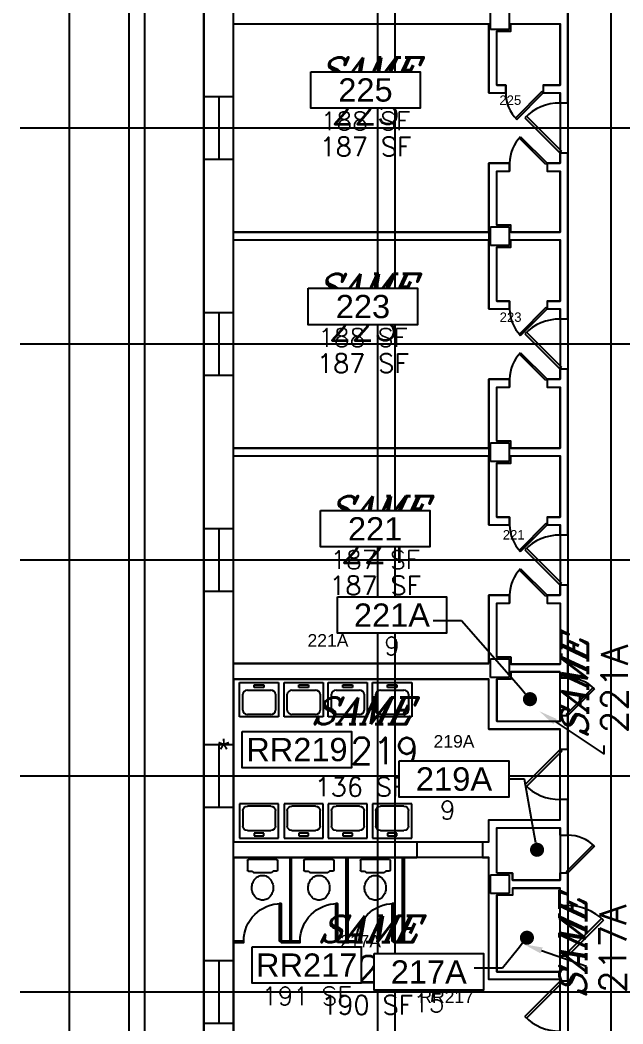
# Model space of a CAD drawing. Header units: inches. Extents: x 3065842 to 3066160, y 1245237 to 1245511.
# Drawn here: x 3065940.2 to 3065972.3, y 1245422.2 to 1245475.6 of the extents above; entities that cross this region are included whole.
import ezdxf
from ezdxf import colors
from ezdxf.entities.mleader import LeaderData, LeaderLine
from ezdxf.enums import TextEntityAlignment as Align
from ezdxf.math import Vec2, Vec3

# ---------------------------------------------------------------- set-up
doc = ezdxf.new("R2010")
doc.units = ezdxf.units.IN
doc.header["$MEASUREMENT"] = 0
doc.set_wipeout_variables(frame=1)
for name, color, linetype in [('A-ANNO-RMNO', 4, 'Continuous'), ('A-ANNO-RMNO-OLD', 4, 'Continuous'), ('A-ANNO-RMSF', 4, 'Continuous'), ('A-DOOR', 2, 'Continuous'), ('A-FLOR-TPTN', 3, 'Continuous'), ('A-GLAZ', 2, 'Continuous'), ('A-SPAC-ANOT', 7, 'Continuous'), ('A-SPAC-GROS', 6, 'Continuous'), ('A-SPAC-PPLN-AREA', 3, 'Continuous'), ('A-SPAC-RMBX', 4, 'Continuous'), ('A-SPAC-RMDR', 7, 'Continuous'), ('A-SPAC-RMNO', 4, 'Continuous'), ('A-SPAC-RMTW', 4, 'Continuous'), ('A-SPAC-WPBX', 4, 'Continuous'), ('A-WALL', 7, 'Continuous'), ('P-FIXT', 3, 'Continuous'), ('S-COLS', 5, 'Continuous'), ('S-GRID', 1, 'Continuous')]:
    doc.layers.add(name, color=color, linetype=linetype)
doc.styles.add('FAI1', font='arial.ttf')
doc.styles.add('RMTAG-OLDNUM', font='complex.shx', dxfattribs={"oblique": 25, "height": 17})
doc.styles.add('RMTAG-RMNUM', font='simplex', dxfattribs={"height": 17})
doc.styles.add('RMTAG-SQFT', font='simplex', dxfattribs={"height": 12})
doc.styles.add('ROMANS', font='romans.shx')
doc.styles.add('SIMPLEX', font='simplex')
doc.styles.get("Standard").update_dxf_attribs({"font": 'arial.ttf'})

# ---------------------------------------------------------------- blocks, each defined once
blk = doc.blocks.new('AD131')
for p, q in [((0.05833, 0.500023), (0.298978, 0.500023)), ((0.03333, -0.475023), (0.03333, 0.475023)), ((0.323978, 0.475023), (0.323978, 0.362171)), ((0.323978, 0.362171), (0.354249, 0.298611)), ((0.354249, 0.298611), (0.354249, -0.298611)), ((0.323978, -0.362171), (0.354249, -0.298611)), ((0.323978, -0.475023), (0.323978, -0.362171)), ((0.05833, -0.500023), (0.298978, -0.500023))]:
    blk.add_line(p, q)
blk.add_lwpolyline([(1.033321, -0.002131, 0.084445), (1.00948, 0.138025, 0.091522), (0.944276, 0.252035, 0.103706), (0.835094, 0.337134, 0.134256), (0.729302, 0.357313, 0.114344), (0.615596, 0.330966, 0.103706), (0.514328, 0.252035, 0.091522), (0.449124, 0.138025, 0.084445), (0.425283, -0.002131, 0.084445), (0.449124, -0.142287, 0.091522), (0.514328, -0.256296, 0.103706), (0.615596, -0.335228, 0.114344), (0.729302, -0.361575, 0.114344), (0.843008, -0.335228, 0.103706), (0.944276, -0.256296, 0.091522), (1.00948, -0.142287, 0.084445)], format="xyb", close=True)
for centre, start, end in [((0.05833, 0.475023), 90, 180), ((0.298978, 0.475023), 0, 90), ((0.05833, -0.475023), 180, 270), ((0.298978, -0.475023), 270, 0)]:
    blk.add_arc(centre, 0.025, start, end)
blk = doc.blocks.new('AE141')
for p, q in [((0.5, 0), (0.451, 0)), ((0.451, 0), (0.451, -1)), ((0.5, -1), (0.451, -1))]:
    blk.add_line(p, q)
blk.add_arc((0.5, 0), 1, 180, 270)
at = {"linetype": 'Continuous'}
for points in [[(0.451, 0), (0.451, -1), (0.451, -1, 1), (0.451, 0, 1)], [(0.5, 0, 1), (0.5, -1, 1), (0.451, -1, 1), (0.451, 0, 1)], [(0.5, 0), (0.5, 0, 1), (0.451, 0, 1), (0.451, 0)], [(0.5, 0), (0.5, -1), (0.451, -0.999), (0.451, 0)], [(0.5, 0), (0.5, -1), (0.5, -1, 1), (0.5, 0, 1)], [(0.5, -1), (0.5, -1, 1), (0.451, -1, 1), (0.451, -0.999)]]:
    blk.add_3dface(points, dxfattribs=at)
blk = doc.blocks.new('AC141')
for p, q in [((0, 0.5), (1, 0.5)), ((0, -0.5), (0, 0.5)), ((0.226581, -0.2983), (0.226581, 0.2983)), ((0.346581, 0.4183), (0.810283, 0.4183)), ((0.930283, 0.2983), (0.930283, -0.2983)), ((1, 0.5), (1, -0.5)), ((0.0753, 0.12255), (0.145017, 0.12255)), ((0.0753, -0.12255), (0.0753, 0.12255)), ((0.145017, 0.12255), (0.145017, -0.12255)), ((0.145017, -0.12255), (0.0753, -0.12255)), ((1, -0.5), (0, -0.5)), ((0.810283, -0.4183), (0.346581, -0.4183))]:
    blk.add_line(p, q)
for centre, start, end in [((0.346581, 0.2983), 90, 180), ((0.810283, 0.2983), 0, 90), ((0.346581, -0.2983), 180, 270), ((0.810283, -0.2983), 270, 0)]:
    blk.add_arc(centre, 0.12, start, end)
blk = doc.blocks.new('RMTAG3')
at = {"layer": 'A-ANNO-RMNO', "style": 'RMTAG-RMNUM'}
blk.add_attdef('ROOM#', text='', height=17, dxfattribs=at).set_placement((0, 0), align=Align.BOTTOM_CENTER)
at = {"layer": 'A-ANNO-RMNO-OLD', "style": 'RMTAG-OLDNUM', "oblique": 25}
blk.add_attdef('OLDROOM#', text='', height=17, dxfattribs=at).set_placement((0, 25.53), align=Align.BOTTOM_CENTER)
at = {"layer": 'A-ANNO-RMSF', "style": 'RMTAG-SQFT'}
blk.add_attdef('SQ-FT', text='', height=12, dxfattribs=at).set_placement((0, -19.01), align=Align.BOTTOM_CENTER)
blk = doc.blocks.new('AWI002')
blk.add_line((-0.5, -1), (0.5, -1))
blk = doc.blocks.new('ADO001')
for p, q in [((0.207106, 0.707105), (-0.499999, 0)), ((-0.465625, -0.034373), (0.240643, 0.671896)), ((-0.499999, 0), (-0.465625, -0.034373))]:
    blk.add_line(p, q)
blk.add_arc((-0.499999, 0), 0.999997, 0, 45)
blk = doc.blocks.new('ADO101')
for p, q in [((0.465624, -0.034373), (-0.240645, 0.671896)), ((-0.207108, 0.707105), (0.499997, 0)), ((0.499997, 0), (0.465624, -0.034373))]:
    blk.add_line(p, q)
blk.add_arc((0.499997, 0), 0.999997, 135, 180)
blk = doc.blocks.new('FMGRM1')
at = {"style": 'FAI1'}
for tag, p in [('DATA1', (0, -0.2836)), ('DATA2', (0, -0.443)), ('DATA3', (0, -0.6024)), ('DATA4', (0, -0.7618)), ('DATA5', (0, -0.9213))]:
    blk.add_attdef(tag, text='', height=0.1172, dxfattribs=at).set_placement(p, align=Align.CENTER)
at = {"layer": 'A-SPAC-RMDR', "style": 'FAI1'}
blk.add_attdef('RMDOOR', text='', height=0.08, dxfattribs=at).set_placement((0, 0.2569), align=Align.MIDDLE)
at = {"layer": 'A-SPAC-RMNO', "style": 'FAI1'}
blk.add_attdef('RMNUMB', text='', height=0.16, dxfattribs=at).set_placement((0, 0), align=Align.MIDDLE)
at = {"linetype": 'Continuous'}
blk.add_wipeout([(-0.375, -0.125), (0.375, -0.125), (0.375, 0.125), (-0.375, 0.125)], dxfattribs=at).dxf.layer = 'A-SPAC-WPBX'
at = {"layer": 'A-SPAC-RMBX', "linetype": 'Continuous'}
blk.add_lwpolyline([(-0.375, 0.125), (0.375, 0.125), (0.375, -0.125), (-0.375, -0.125)], close=True, dxfattribs=at)
blk = doc.blocks.new('_Dot')
at = {"color": 0, "linetype": 'ByBlock', "lineweight": -2}
blk.add_line((-0.5, 0), (-1, 0), dxfattribs=at)
at = {"color": 0, "linetype": 'ByBlock', "const_width": 0.5}
blk.add_lwpolyline([(-0.25, 0, 1), (0.25, 0, 1)], format="xyb", close=True, dxfattribs=at)
blk = doc.blocks.new('SEECHART')
blk.add_text('*', height=0.15).set_placement((0, 0), align=Align.MIDDLE_CENTER)
blk = doc.blocks.new('S-340-02-DWG-BAS', base_point=(0, 0, -24))
at = {"layer": 'A-ANNO-RMNO'}
for p, q in [((1164.25, 1938.45), (1195.6, 1917.73)), ((1195.6, 1917.73), (1195.6, 1923.17)), ((1155.67, 1792.22), (1184.36, 1782.21))]:
    blk.add_line(p, q, dxfattribs=at)
for points in [[(1163.15, 1936.78), (1165.35, 1940.11), (1154.24, 1945.06)], [(1155.02, 1790.33), (1156.33, 1794.11), (1144.35, 1796.18)]]:
    blk.add_solid(points, dxfattribs=at)
at = {"layer": 'A-FLOR-TPTN'}
for p, q in [((1030.91, 1851.23), (1031.91, 1851.23)), ((1030.91, 1798.23), (1030.91, 1851.23)), ((1031.91, 1851.23), (1031.91, 1798.23)), ((1025.41, 1797.23), (1025.41, 1798.23)), ((1025.41, 1798.23), (1030.91, 1798.23)), ((1037.41, 1797.23), (1025.41, 1797.23)), ((1037.41, 1798.23), (1031.91, 1798.23)), ((1037.41, 1797.23), (1037.41, 1798.23))]:
    blk.add_line(p, q, dxfattribs=at)
for points in [[(994.91, 1851.23), (994.91, 1798.23), (989.41, 1798.23), (989.41, 1797.23), (1001.41, 1797.23), (1001.41, 1798.23), (995.91, 1798.23), (995.91, 1851.23), (994.91, 1851.23)], [(1066.91, 1851.23), (1067.91, 1851.23), (1067.91, 1797.23), (1061.41, 1797.23), (1061.41, 1798.23), (1066.91, 1798.23), (1066.91, 1851.23)], [(959.41, 1797.23), (965.41, 1797.23), (965.41, 1798.23), (959.41, 1798.23)]]:
    blk.add_lwpolyline(points, dxfattribs=at)
at = {"layer": 'A-GLAZ'}
for p, q in [((940, 2297.63), (940, 2337.63)), ((959, 2297.63), (959, 2337.63)), ((940, 2159.63), (940, 2199.63)), ((959, 2159.63), (959, 2199.63)), ((940, 2021.63), (940, 2061.63)), ((959, 2021.63), (959, 2061.63)), ((940, 1883.63), (940, 1923.63)), ((959, 1883.63), (959, 1923.63)), ((940, 1745.63), (940, 1785.63)), ((959, 1745.63), (959, 1785.63))]:
    blk.add_line(p, q, dxfattribs=at)
at = {"layer": 'A-SPAC-PPLN-AREA'}
for points in [[(1177, 2612.63), (1172.5, 2612.63), (1172.5, 870.63), (1227.5, 870.63), (1227.5, 2612.63), (1223, 2612.63)], [(959, 2384.13), (1122, 2384.13), (1122, 2340.13), (1132.75, 2340.13), (1132.75, 2345.13), (1127, 2345.13), (1127, 2379.63), (1136, 2379.63), (1136, 2384.13), (1167.5, 2384.13), (1167.5, 2345.13), (1156.75, 2345.13), (1156.75, 2340.13), (1167.5, 2340.13), (1167.5, 2295.13), (1159.25, 2295.13), (1159.25, 2290.13), (1167.5, 2290.13), (1167.5, 2251.13), (1136, 2251.13), (1136, 2255.63), (1127, 2255.63), (1127, 2290.13), (1135.25, 2290.13), (1135.25, 2295.13), (1122, 2295.13), (1122, 2251.13), (959, 2251.13)], [(959, 2246.13), (1122, 2246.13), (1122, 2202.13), (1135.25, 2202.13), (1135.25, 2207.13), (1127, 2207.13), (1127, 2241.63), (1136, 2241.63), (1136, 2246.13), (1167.5, 2246.13), (1167.5, 2207.13), (1159.25, 2207.13), (1159.25, 2202.13), (1167.5, 2202.13), (1167.5, 2157.13), (1159.25, 2157.13), (1159.25, 2152.13), (1167.5, 2152.13), (1167.5, 2113.13), (1136, 2113.13), (1136, 2117.63), (1127, 2117.63), (1127, 2152.13), (1135.25, 2152.13), (1135.25, 2157.13), (1122, 2157.13), (1122, 2113.13), (959, 2113.13)], [(1122, 1975.63), (959, 1975.63), (959, 2108.13), (1122, 2108.13), (1122, 2064.13), (1135.25, 2064.13), (1135.25, 2069.13), (1127, 2069.13), (1127, 2103.63), (1136, 2103.63), (1136, 2108.13), (1167.5, 2108.13), (1167.5, 2069.13), (1159.25, 2069.13), (1159.25, 2064.13), (1167.5, 2064.13), (1167.5, 2019.13), (1159.25, 2019.13), (1159.25, 2014.13), (1167.5, 2014.13), (1167.5, 1975.13), (1136, 1975.13), (1136, 1979.63), (1127, 1979.63), (1127, 2014.13), (1135.25, 2014.13), (1135.25, 2019.13), (1122, 2019.13)], [(1167.5, 1970.13), (1136, 1970.13), (1136, 1965.63), (1127, 1965.63), (1127, 1938.63), (1167.5, 1938.63)], [(1118, 1861.63), (1122, 1861.63), (1122, 1875.63), (1167.5, 1875.63), (1167.5, 1933.63), (1122, 1933.63), (1122, 1965.63), (959, 1965.63), (959, 1861.63), (1076, 1861.63)], [(1127, 1841.63), (1127, 1870.63), (1167.5, 1870.63), (1167.5, 1837.13), (1137, 1837.13), (1137, 1841.63), (1127, 1841.63)], [(1076, 1851.63), (959, 1851.63), (959, 1685.63), (1101.5, 1685.63), (1101.5, 1739.63), (1167.5, 1739.63), (1167.5, 1773.63), (1122, 1773.63), (1122, 1851.63), (1118, 1851.63)], [(1167.5, 1778.63), (1167.5, 1832.13), (1137, 1832.13), (1137, 1827.63), (1127, 1827.63), (1127, 1778.63)]]:
    blk.add_lwpolyline(points, close=True, dxfattribs=at)
at = {"layer": 'A-WALL'}
for p, q in [((940, 867.63), (940, 2680.63)), ((959, 870.63), (959, 2661.63)), ((1172.5, 2333.63), (1172.5, 2439.63)), ((959, 2384.13), (1122, 2384.13)), ((1122, 2384.13), (1122, 2379.63)), ((1122, 2340.13), (1122, 2384.13)), ((1127, 2345.13), (1127, 2379.63)), ((1127, 2379.63), (1136, 2379.63)), ((1136, 2384.13), (1167.5, 2384.13)), ((1136, 2379.63), (1136, 2384.13)), ((1167.5, 2345.13), (1167.5, 2384.13)), ((1127, 2345.13), (1132.75, 2345.13)), ((1132.75, 2345.13), (1132.75, 2340.13)), ((1156.75, 2345.13), (1156.75, 2340.13)), ((1156.75, 2345.13), (1167.5, 2345.13)), ((959, 2337.63), (940, 2337.63)), ((1122, 2340.13), (1132.75, 2340.13)), ((1156.75, 2340.13), (1167.5, 2340.13)), ((1167.5, 2333.63), (1167.5, 2340.13)), ((1172.5, 2333.63), (1167.5, 2333.63)), ((959, 2297.63), (940, 2297.63)), ((1172.5, 2301.63), (1167.5, 2301.63)), ((1167.5, 2295.13), (1167.5, 2301.63)), ((1172.5, 2195.63), (1172.5, 2301.63)), ((1122, 2251.13), (1122, 2295.13)), ((1122, 2295.13), (1135.25, 2295.13)), ((1127, 2255.63), (1127, 2290.13)), ((1127, 2290.13), (1135.25, 2290.13)), ((1135.25, 2295.13), (1135.25, 2290.13)), ((1159.25, 2295.13), (1159.25, 2290.13)), ((1159.25, 2295.13), (1167.5, 2295.13)), ((1159.25, 2290.13), (1167.5, 2290.13)), ((1167.5, 2251.13), (1167.5, 2290.13)), ((959, 2251.13), (1122, 2251.13)), ((1122, 2255.63), (1122, 2241.63)), ((1136, 2255.63), (1127, 2255.63)), ((1136, 2251.13), (1136, 2255.63)), ((1136, 2251.13), (1167.5, 2251.13)), ((959, 2246.13), (1122, 2246.13)), ((1122, 2202.13), (1122, 2246.13)), ((1136, 2246.13), (1167.5, 2246.13)), ((1136, 2241.63), (1136, 2246.13)), ((1167.5, 2207.13), (1167.5, 2246.13)), ((1127, 2207.13), (1127, 2241.63)), ((1127, 2241.63), (1136, 2241.63)), ((1127, 2207.13), (1135.25, 2207.13)), ((1135.25, 2207.13), (1135.25, 2202.13)), ((1159.25, 2207.13), (1159.25, 2202.13)), ((1159.25, 2207.13), (1167.5, 2207.13)), ((1122, 2202.13), (1135.25, 2202.13)), ((1159.25, 2202.13), (1167.5, 2202.13)), ((1167.5, 2195.63), (1167.5, 2202.13)), ((959, 2199.63), (940, 2199.63)), ((1172.5, 2195.63), (1167.5, 2195.63)), ((1172.5, 2163.63), (1167.5, 2163.63)), ((1167.5, 2157.13), (1167.5, 2163.63)), ((1172.5, 2057.63), (1172.5, 2163.63)), ((959, 2159.63), (940, 2159.63)), ((1122, 2113.13), (1122, 2157.13)), ((1122, 2157.13), (1135.25, 2157.13)), ((1135.25, 2157.13), (1135.25, 2152.13)), ((1159.25, 2157.13), (1159.25, 2152.13)), ((1159.25, 2157.13), (1167.5, 2157.13)), ((1127, 2117.63), (1127, 2152.13)), ((1127, 2152.13), (1135.25, 2152.13)), ((1159.25, 2152.13), (1167.5, 2152.13)), ((1167.5, 2113.13), (1167.5, 2152.13)), ((1122, 2117.63), (1122, 2103.63)), ((1136, 2117.63), (1127, 2117.63)), ((1136, 2113.13), (1136, 2117.63)), ((959, 2113.13), (1122, 2113.13)), ((1136, 2113.13), (1167.5, 2113.13)), ((959, 2108.13), (1122, 2108.13)), ((1122, 2064.13), (1122, 2108.13)), ((1127, 2069.13), (1127, 2103.63)), ((1127, 2103.63), (1136, 2103.63)), ((1136, 2108.13), (1167.5, 2108.13)), ((1136, 2103.63), (1136, 2108.13)), ((1167.5, 2069.13), (1167.5, 2108.13)), ((1127, 2069.13), (1135.25, 2069.13)), ((1135.25, 2069.13), (1135.25, 2064.13)), ((1159.25, 2069.13), (1159.25, 2064.13)), ((1159.25, 2069.13), (1167.5, 2069.13)), ((959, 2061.63), (940, 2061.63)), ((1122, 2064.13), (1135.25, 2064.13)), ((1159.25, 2064.13), (1167.5, 2064.13)), ((1167.5, 2057.63), (1167.5, 2064.13)), ((1172.5, 2057.63), (1167.5, 2057.63)), ((959, 2021.63), (940, 2021.63)), ((1172.5, 2025.63), (1167.5, 2025.63)), ((1167.5, 2019.13), (1167.5, 2025.63)), ((1172.5, 1966.38), (1172.5, 2025.63)), ((1122, 2019.13), (1135.25, 2019.13)), ((1122, 1975.63), (1122, 2019.13)), ((1127, 2014.13), (1135.25, 2014.13)), ((1127, 1979.63), (1127, 2014.13)), ((1135.25, 2019.13), (1135.25, 2014.13)), ((1159.25, 2019.13), (1159.25, 2014.13)), ((1159.25, 2019.13), (1167.5, 2019.13)), ((1159.25, 2014.13), (1167.5, 2014.13)), ((1167.5, 2014.13), (1167.5, 1975.13)), ((959, 1975.63), (1122, 1975.63)), ((1122, 1975.63), (1122, 1979.63)), ((1127, 1979.63), (1136, 1979.63)), ((1136, 1979.63), (1136, 1975.13)), ((1136, 1975.13), (1167.5, 1975.13)), ((1136, 1970.13), (1167.5, 1970.13)), ((1136, 1970.13), (1136, 1965.63)), ((1167.5, 1966.38), (1167.5, 1970.13)), ((959, 1965.63), (1122, 1965.63)), ((1122, 1933.63), (1122, 1965.63)), ((1136, 1965.63), (1127, 1965.63)), ((1127, 1938.63), (1127, 1965.63)), ((1167.5, 1966.38), (1172.5, 1966.38)), ((1127, 1938.63), (1167.5, 1938.63)), ((1167.5, 1938.63), (1167.5, 1942.38)), ((1167.5, 1942.38), (1172.5, 1942.38)), ((1172.5, 1920.63), (1172.5, 1942.38)), ((1122, 1933.63), (1167.5, 1933.63)), ((1167.5, 1920.63), (1167.5, 1933.63)), ((959, 1923.63), (940, 1923.63)), ((1172.5, 1920.63), (1167.5, 1920.63)), ((1167.5, 1875.63), (1167.5, 1888.63)), ((1172.5, 1888.63), (1167.5, 1888.63)), ((1172.5, 1865.88), (1172.5, 1888.63)), ((959, 1883.63), (940, 1883.63)), ((1122, 1875.63), (1167.5, 1875.63)), ((1122, 1861.63), (1122, 1875.63)), ((1127, 1870.63), (1167.5, 1870.63)), ((1127, 1841.63), (1127, 1870.63)), ((1167.5, 1865.88), (1167.5, 1870.63)), ((959, 1861.63), (1076, 1861.63)), ((1076, 1861.63), (1076, 1851.63)), ((1118, 1861.63), (1118, 1851.63)), ((1118, 1861.63), (1122, 1861.63)), ((1167.5, 1865.88), (1172.5, 1865.88)), ((959, 1851.63), (1076, 1851.63)), ((1118, 1851.63), (1122, 1851.63)), ((1122, 1773.63), (1122, 1851.63)), ((1127, 1841.63), (1137, 1841.63)), ((1137, 1841.63), (1137, 1837.13)), ((1167.5, 1837.13), (1167.5, 1841.88)), ((1167.5, 1841.88), (1172.5, 1841.88)), ((1172.5, 1820.88), (1172.5, 1841.88)), ((1137, 1837.13), (1167.5, 1837.13)), ((1137, 1832.13), (1137, 1827.63)), ((1137, 1832.13), (1167.5, 1832.13)), ((1167.5, 1820.88), (1167.5, 1832.13)), ((1137, 1827.63), (1127, 1827.63)), ((1127, 1778.63), (1127, 1827.63)), ((1167.5, 1820.88), (1172.5, 1820.88)), ((959, 1785.63), (940, 1785.63)), ((1167.5, 1778.63), (1167.5, 1788.88)), ((1167.5, 1788.88), (1172.5, 1788.88)), ((1172.5, 1772.63), (1172.5, 1788.88)), ((1167.5, 1778.63), (1127, 1778.63)), ((1167.5, 1773.63), (1122, 1773.63)), ((1167.5, 1772.63), (1167.5, 1773.63)), ((1172.5, 1772.63), (1167.5, 1772.63)), ((959, 1745.63), (940, 1745.63))]:
    blk.add_line(p, q, dxfattribs=at)
at = {"layer": 'S-COLS'}
for p, q in [((1123, 2380.63), (1123, 2392.63)), ((1135, 2392.63), (1135, 2380.63)), ((1135, 2380.63), (1123, 2380.63)), ((1123, 2254.63), (1135, 2254.63)), ((1123, 2242.63), (1123, 2254.63)), ((1135, 2254.63), (1135, 2242.63)), ((1135, 2242.63), (1123, 2242.63)), ((1123, 2116.63), (1135, 2116.63)), ((1123, 2104.63), (1123, 2116.63)), ((1135, 2116.63), (1135, 2104.63)), ((1135, 2104.63), (1123, 2104.63)), ((1123, 1978.63), (1135, 1978.63)), ((1123, 1966.63), (1123, 1978.63)), ((1135, 1978.63), (1135, 1966.63)), ((1135, 1966.63), (1123, 1966.63)), ((1123, 1840.63), (1135, 1840.63)), ((1123, 1828.63), (1123, 1840.63)), ((1135, 1840.63), (1135, 1828.63)), ((1135, 1828.63), (1123, 1828.63))]:
    blk.add_line(p, q, dxfattribs=at)
at = {"layer": 'S-GRID'}
for p, q in [((854, 2788.63), (854, 313.23)), ((892, 2788.63), (892, 313.23)), ((902, 2788.63), (902, 313.23)), ((940, 2788.63), (940, 313.23)), ((1051, 376.63), (1051, 2788.63)), ((1200, 2788.63), (1200, 313.23)), ((1062, 2680.63), (1062, 313.23)), ((1583.82, 2317.63), (822.6, 2317.63)), ((1583.82, 2179.63), (822.6, 2179.63)), ((1583.82, 2041.63), (822.6, 2041.63)), ((1583.82, 1903.63), (822.6, 1903.63)), ((1583.82, 1765.63), (822.6, 1765.63))]:
    blk.add_line(p, q, dxfattribs=at)
at = {"layer": 'A-ANNO-RMNO'}
for p, values in [((1043.2, 2315.13), {'OLDROOM#': 'SAME', 'ROOM#': '225', 'SQ-FT': '187 SF'}), ((1041.57, 2176.77), {'OLDROOM#': 'SAME', 'ROOM#': '223', 'SQ-FT': '187 SF'}), ((1049.35, 2034.85), {'OLDROOM#': 'SAME', 'ROOM#': '221', 'SQ-FT': '187 SF'}), ((1040.01, 1906.15), {'OLDROOM#': 'SAME', 'ROOM#': 'RR219', 'SQ-FT': '136 SF'}), ((1044.27, 1766.8), {'OLDROOM#': 'SAME', 'ROOM#': 'RR217', 'SQ-FT': '190 SF'})]:
    blk.add_blockref('RMTAG3', p, dxfattribs=at).add_auto_attribs(values)
at = {"layer": 'A-ANNO-RMNO', "rotation": 90}
for p, values in [((1215.81, 1959.37), {'OLDROOM#': 'SAME', 'ROOM#': '221A', 'SQ-FT': '8 SF'}), ((1214.71, 1793.35), {'OLDROOM#': 'SAME', 'ROOM#': '217A', 'SQ-FT': '24 SF'})]:
    blk.add_blockref('RMTAG3', p, dxfattribs=at).add_auto_attribs(values)
at = {"layer": 'A-DOOR', "zscale": 80}
for name, p, xscale, yscale, rotation in [('ADO001', (1144.75, 2340.13), 24, 24, 180), ('ADO001', (1167.5, 2317.63), 32, 32, 90.00000000000006), ('ADO001', (1147.25, 2202.13), 24, 24, 180), ('ADO001', (1167.5, 2179.63), 32, 32, 90.00000000000006), ('ADO001', (1147.25, 2064.13), 24, 24, 180), ('ADO001', (1167.5, 2041.63), 32, 32, 90.00000000000006), ('ADO101', (1172.5, 1954.38), 24, 24, 270), ('ADO101', (1167.5, 1904.63), 32, 32, 89.99999999999999), ('ADO101', (1172.5, 1853.88), 24, 24, 270), ('ADO101', (1172.5, 1804.88), 32, 32, 270), ('ADO101', (1167.5, 1756.63), 32, 32, 89.99999999999999)]:
    blk.add_blockref(name, p, dxfattribs=dict(at, xscale=xscale, yscale=yscale, rotation=rotation))
at = {"layer": 'A-DOOR', "xscale": 24, "yscale": 24, "zscale": 80}
for p in [(1147.25, 2295.13), (1147.25, 2157.13), (1147.25, 2019.13)]:
    blk.add_blockref('ADO101', p, dxfattribs=at)
at = {"layer": 'A-FLOR-TPTN', "xscale": -24, "yscale": 24, "zscale": 60, "rotation": 180.000002}
for p in [(977.41, 1798.23), (1013.41, 1798.23), (1049.41, 1798.23)]:
    blk.add_blockref('AE141', p, dxfattribs=at)
at = {"layer": 'A-GLAZ', "xscale": -40, "yscale": 9.5, "zscale": 36, "rotation": 90.00000000000006}
for p in [(940, 2317.63), (940, 2179.63), (940, 2041.63), (940, 1903.63), (940, 1765.63)]:
    blk.add_blockref('AWI002', p, dxfattribs=at)
at = {"layer": 'A-SPAC-ANOT', "xscale": 93.5, "yscale": 93.5, "zscale": 93.5}
blk.add_blockref('SEECHART', (952.66, 1920.59), dxfattribs=at)
at = {"layer": 'P-FIXT'}
for name, p, xscale, yscale, zscale, rotation in [('AC141', (975.23, 1963.51), 22, 25, 9, 270), ('AC141', (1003.72, 1963.51), 22, 25, 9, 270), ('AC141', (1031.87, 1963.51), 22, 25, 9, 270), ('AC141', (1060.25, 1963.51), 22, 25, 9, 270), ('AC141', (975.23, 1863.9), -22, 25, 9, 270), ('AC141', (1003.72, 1863.9), -22, 25, 9, 270), ('AC141', (1031.87, 1863.9), -22, 25, 9, 270), ('AC141', (1060.25, 1863.9), -22, 25, 9, 270), ('AD131', (977.41, 1851.23), -26, 19, 12, 90.00000200000004), ('AD131', (1013.41, 1851.23), -26, 19, 12, 90.00000200000004), ('AD131', (1049.41, 1851.23), -26, 19, 12, 90.00000200000004)]:
    blk.add_blockref(name, p, dxfattribs=dict(at, xscale=xscale, yscale=yscale, zscale=zscale, rotation=rotation))
at = {"layer": 'A-SPAC-RMTW'}
ml = blk.add_multileader_mtext('Standard', dxfattribs=at)
ml.set_content('', color=256, style='SIMPLEX')
ml.set_leader_properties()
ml.set_arrow_properties(name='DOT')
ml.build(insert=Vec2(0, 0))
ml.multileader.update_dxf_attribs({"text_left_attachment_type": 2, "text_right_attachment_type": 2, "dogleg_length": 0.0938, "arrow_head_size": 9, "scale": 192})
ctx = ml.context
ctx.base_point, ctx.scale, ctx.char_height, ctx.arrow_head_size, ctx.landing_gap_size, ctx.plane_origin = Vec3(1114.78, 1901.57), 192, 18, 9, 6, Vec3(1152.76, 1856.54)
ctx.left_attachment, ctx.right_attachment, ctx.text_align_type = 2, 2, 2
notes = []
notes.append((ctx, [(0, (1, 1, 0), (1144.78, 1901.57), (-1, 0), 18, [(0, [(1152.76, 1856.54)], 0, [])])]))
ctx.mtext.insert, ctx.mtext.alignment, ctx.mtext.flow_direction = Vec3(1120.78, 1910.57), 3, 5
for ctx, leaders in notes:
    for number, flags, end, landing, length, lines in leaders:
        leader = LeaderData()
        leader.index, (leader.has_last_leader_line, leader.has_dogleg_vector, leader.attachment_direction) = number, flags
        leader.last_leader_point, leader.dogleg_vector, leader.dogleg_length = Vec3(end), Vec3(landing), length
        for number, points, colour, breaks in lines:
            line = LeaderLine()
            line.index, line.vertices, line.color, line.breaks = number, Vec3.list(points), colors.encode_raw_color(colour), breaks
            leader.lines.append(line)
        ctx.leaders.append(leader)
ref = blk.add_blockref('FMGRM1', (1043.2, 2341.99), dxfattribs=dict(at, xscale=93, yscale=93, zscale=93))
ref.add_attrib('RMNUMB', '225', dxfattribs={"layer": 'A-SPAC-RMNO', "height": 14.88, "style": 'FAI1'}).set_placement((1043.2, 2341.99), align=Align.MIDDLE)
ref.add_attrib('RMDOOR', '225', dxfattribs={"layer": 'A-SPAC-RMDR', "height": 5.995, "style": 'FAI1'}).set_placement((1135.7, 2335.46), align=Align.MIDDLE)
ref = blk.add_blockref('FMGRM1', (1041.57, 2203.63), dxfattribs=dict(at, xscale=93, yscale=93, zscale=93))
ref.add_attrib('RMNUMB', '223', dxfattribs={"layer": 'A-SPAC-RMNO', "height": 14.88, "style": 'FAI1'}).set_placement((1041.57, 2203.63), align=Align.MIDDLE)
ref.add_attrib('RMDOOR', '223', dxfattribs={"layer": 'A-SPAC-RMDR', "height": 5.995, "style": 'FAI1'}).set_placement((1135.88, 2196.82), align=Align.MIDDLE)
ref = blk.add_blockref('FMGRM1', (1049.35, 2061.71), dxfattribs=dict(at, xscale=93, yscale=93, zscale=93))
ref.add_attrib('RMNUMB', '221', dxfattribs={"layer": 'A-SPAC-RMNO', "height": 14.88, "style": 'FAI1'}).set_placement((1049.35, 2061.71), align=Align.MIDDLE)
ref.add_attrib('RMDOOR', '221', dxfattribs={"layer": 'A-SPAC-RMDR', "height": 5.995, "style": 'FAI1'}).set_placement((1137.87, 2057.81), align=Align.MIDDLE)
ref = blk.add_blockref('FMGRM1', (1060.11, 2006.58), dxfattribs=dict(at, xscale=93, yscale=93, zscale=93))
ref.add_attrib('RMNUMB', '221A', dxfattribs={"layer": 'A-SPAC-RMNO', "height": 14.88, "style": 'FAI1'}).set_placement((1060.11, 2006.58), align=Align.MIDDLE)
ref.add_attrib('RMDOOR', '221A', dxfattribs={"layer": 'A-SPAC-RMDR', "height": 8, "style": 'FAI1'}).set_placement((1019.23, 1990.42), align=Align.MIDDLE)
ref = blk.add_blockref('FMGRM1', (999.41, 1920.59), dxfattribs=dict(at, xscale=93, yscale=93, zscale=93))
ref.add_attrib('RMNUMB', 'RR219', dxfattribs={"layer": 'A-SPAC-RMNO', "height": 14.88, "style": 'FAI1'}).set_placement((999.41, 1920.59), align=Align.MIDDLE)
ref.add_attrib('RMDOOR', 'RR219', dxfattribs={"layer": 'A-SPAC-RMDR', "height": 8, "style": 'FAI1'}).set_placement((1091.84, 1907.45), align=Align.MIDDLE)
ref = blk.add_blockref('FMGRM1', (1083.63, 1778.57), dxfattribs=dict(at, xscale=93, yscale=93, zscale=93))
ref.add_attrib('RMNUMB', '217A', dxfattribs={"layer": 'A-SPAC-RMNO', "height": 14.88, "style": 'FAI1'}).set_placement((1083.63, 1778.57), align=Align.MIDDLE)
ref.add_attrib('RMDOOR', '217A', dxfattribs={"layer": 'A-SPAC-RMDR', "height": 8, "style": 'FAI1'}).set_placement((1040.06, 1798.18), align=Align.MIDDLE)
ref = blk.add_blockref('FMGRM1', (1099.74, 1901.78), dxfattribs=dict(at, xscale=93.5, yscale=93.5, zscale=93.5))
ref.add_attrib('RMNUMB', '219A', dxfattribs={"layer": 'A-SPAC-RMNO', "height": 14.96, "style": 'FAI1'}).set_placement((1099.74, 1901.78), align=Align.MIDDLE)
ref.add_attrib('RMDOOR', '219A', dxfattribs={"layer": 'A-SPAC-RMDR', "height": 8, "style": 'FAI1'}).set_placement((1099.74, 1925.79), align=Align.MIDDLE)
ref = blk.add_blockref('FMGRM1', (1005.63, 1782.98), dxfattribs=dict(at, xscale=93, yscale=93, zscale=93))
ref.add_attrib('RMNUMB', 'RR217', dxfattribs={"layer": 'A-SPAC-RMNO', "height": 14.88, "style": 'FAI1'}).set_placement((1005.63, 1782.98), align=Align.MIDDLE)
ref.add_attrib('RMDOOR', 'RR217', dxfattribs={"layer": 'A-SPAC-RMDR', "height": 8, "style": 'FAI1'}).set_placement((1095.02, 1762.62), align=Align.MIDDLE)
at = {"layer": 'A-SPAC-ANOT', "style": 'ROMANS'}
for s, height, p in [('188 SF', 11.688, (1043.2, 2316.28)), ('188 SF', 11.688, (1041.57, 2177.92)), ('187 SF', 11.688, (1049.35, 2036)), ('9', 11.69, (1060.11, 1980.87))]:
    blk.add_text(s, height=height, dxfattribs=at).set_placement(p, align=Align.CENTER)
at = {"layer": 'A-SPAC-RMTW'}
ml = blk.add_multileader_mtext('Standard', dxfattribs=at)
ml.set_content('', color=256, style='SIMPLEX')
ml.set_leader_properties()
ml.set_arrow_properties(name='DOT')
ml.build(insert=Vec2(0, 0))
ml.multileader.update_dxf_attribs({"text_left_attachment_type": 2, "text_right_attachment_type": 2, "dogleg_length": 0.0938, "arrow_head_size": 9, "scale": 192})
ctx = ml.context
ctx.base_point, ctx.scale, ctx.char_height, ctx.arrow_head_size, ctx.landing_gap_size, ctx.plane_origin = Vec3(1074.44, 2002.89), 192, 18, 9, 6, Vec3(1148.25, 1952.77)
ctx.left_attachment, ctx.right_attachment, ctx.text_align_type = 2, 2, 2
notes = []
notes.append((ctx, [(0, (1, 1, 0), (1104.44, 2002.89), (-1, 0), 18, [(0, [(1148.25, 1952.77)], 0, [])])]))
ctx.mtext.insert, ctx.mtext.alignment, ctx.mtext.flow_direction = Vec3(1080.44, 2011.89), 3, 5
for ctx, leaders in notes:
    for number, flags, end, landing, length, lines in leaders:
        leader = LeaderData()
        leader.index, (leader.has_last_leader_line, leader.has_dogleg_vector, leader.attachment_direction) = number, flags
        leader.last_leader_point, leader.dogleg_vector, leader.dogleg_length = Vec3(end), Vec3(landing), length
        for number, points, colour, breaks in lines:
            line = LeaderLine()
            line.index, line.vertices, line.color, line.breaks = number, Vec3.list(points), colors.encode_raw_color(colour), breaks
            leader.lines.append(line)
        ctx.leaders.append(leader)
at = {"layer": 'A-SPAC-GROS'}
blk.add_lwpolyline([(1302, 403.63), (1302, 743.63), (1460, 743.63), (1460, 2680.63), (1359, 2680.63), (1359, 2788.63), (1085, 2788.63), (1085, 2680.63), (940, 2680.63), (940, 851.63), (1098, 851.63), (1098, 403.63)], close=True, dxfattribs=at)
at = {"layer": 'A-SPAC-ANOT', "style": 'ROMANS'}
for s, p in [('9 ', (1099.74, 1876.06)), ('191 SF', (1005.63, 1757.27)), ('15', (1083.63, 1752.85))]:
    blk.add_text(s, height=11.688, dxfattribs=at).set_placement(p, align=Align.CENTER)
at = {"layer": 'A-SPAC-RMTW'}
ml = blk.add_multileader_mtext('Standard', dxfattribs=at)
ml.set_content('', color=256, style='SIMPLEX')
ml.set_leader_properties()
ml.set_arrow_properties(name='DOT')
ml.build(insert=Vec2(0, 0))
ml.multileader.update_dxf_attribs({"text_left_attachment_type": 2, "text_right_attachment_type": 2, "dogleg_length": 0.0938, "arrow_head_size": 9, "scale": 192})
ctx = ml.context
ctx.base_point, ctx.scale, ctx.char_height, ctx.arrow_head_size, ctx.landing_gap_size, ctx.plane_origin = Vec3(1100.64, 1780.95), 192, 18, 9, 6, Vec3(1146.31, 1800.36)
ctx.left_attachment, ctx.right_attachment, ctx.text_align_type = 2, 2, 2
notes = []
notes.append((ctx, [(0, (1, 1, 0), (1130.64, 1780.95), (-1, 0), 18, [(0, [(1146.31, 1800.36)], 0, [])])]))
ctx.mtext.insert, ctx.mtext.alignment, ctx.mtext.flow_direction = Vec3(1106.64, 1789.95), 3, 5
for ctx, leaders in notes:
    for number, flags, end, landing, length, lines in leaders:
        leader = LeaderData()
        leader.index, (leader.has_last_leader_line, leader.has_dogleg_vector, leader.attachment_direction) = number, flags
        leader.last_leader_point, leader.dogleg_vector, leader.dogleg_length = Vec3(end), Vec3(landing), length
        for number, points, colour, breaks in lines:
            line = LeaderLine()
            line.index, line.vertices, line.color, line.breaks = number, Vec3.list(points), colors.encode_raw_color(colour), breaks
            leader.lines.append(line)
        ctx.leaders.append(leader)

msp = doc.modelspace()

# ---------------------------------------------------------------- block references
at = {"layer": 'Defpoints', "xscale": 0.08333333333333333, "yscale": 0.08333333333333333, "zscale": 0.08333333333333333}
msp.add_blockref('S-340-02-DWG-BAS', (3065871.685, 1245276.711, -2), dxfattribs=at)

doc.saveas('drawing.dxf')
